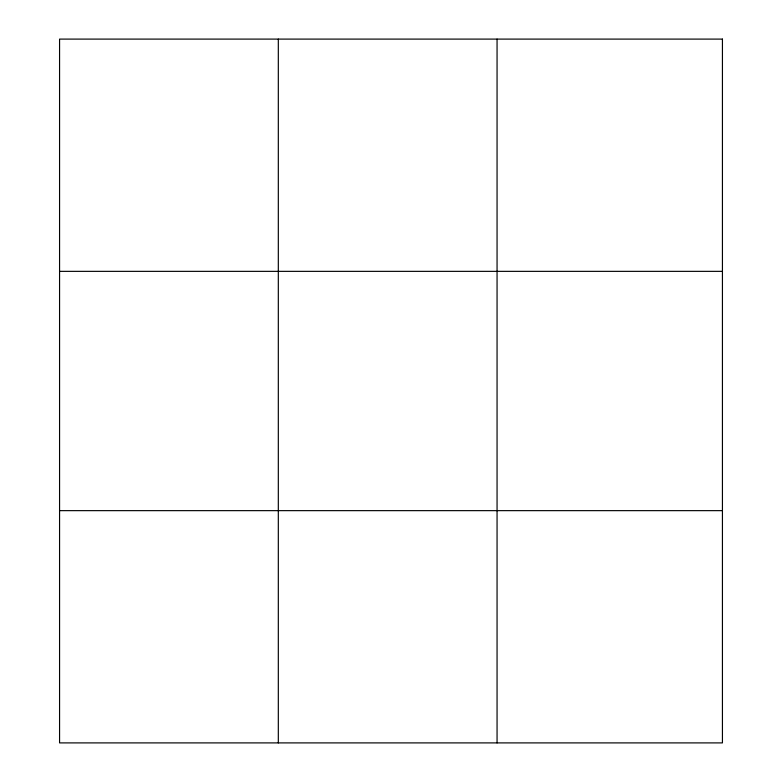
<?xml version="1.0" encoding="UTF-8"?>
<svg xmlns="http://www.w3.org/2000/svg" width="782" height="782" viewBox="0 0 782 782"><rect width="100%" height="100%" fill="white"/><g stroke="black" fill="none" stroke-linecap="round" stroke-linejoin="round"><path stroke-width="1.17" d="M278.314 742.9L278.314 39.1M497.059 742.9L497.059 39.1M59.569 271.354L722.431 271.354M59.569 510.646L722.431 510.646M722.431 39.1L722.431 742.9L59.569 742.9L59.569 39.1L722.431 39.1"/></g></svg>
